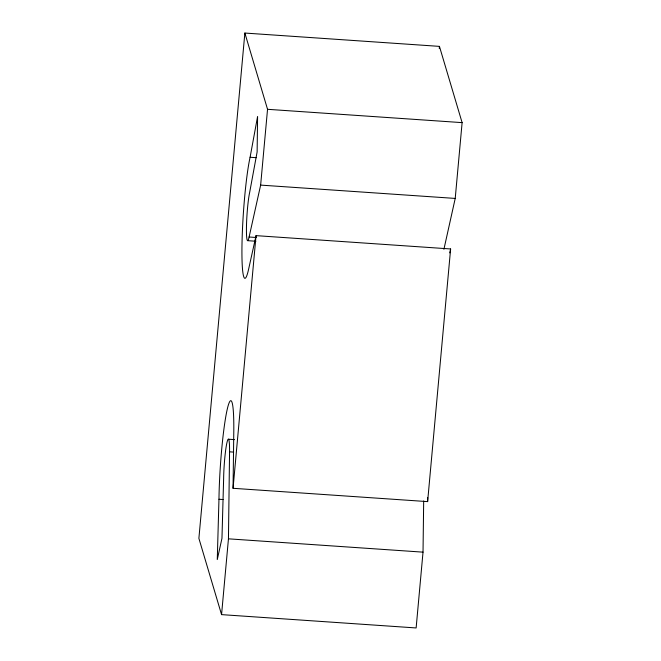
<?xml version="1.0" encoding="UTF-8"?>
<svg xmlns="http://www.w3.org/2000/svg" width="661" height="661" viewBox="0 0 661 661"><rect width="100%" height="100%" fill="white"/><g stroke="black" fill="none" stroke-linecap="round" stroke-linejoin="round"><path stroke-width="0.99" d="M423.676 500.972L423.023 552.15L416.133 627.95L221.559 614.623L228.45 538.831L229.557 451.827A26.11 2.388 -86.1 0 0 226.88 442.92A26.11 2.388 -86.1 0 0 223.633 478.671L221.964 538.351L217.271 559.561L218.965 499.262A65.282 5.966 -86.1 0 1 227.095 409.927A65.282 5.966 -86.1 0 1 233.779 432.401L233.052 488.297L427.626 501.616L450.62 248.957L256.047 235.638L248.643 269.068A65.282 5.966 -86.1 0 1 241.959 246.603A65.282 5.966 -86.1 0 1 250.089 157.268L257.592 116.476L257.129 151.931L249.701 192.235A26.11 2.388 -86.1 0 0 246.446 227.946A26.11 2.388 -86.1 0 0 249.106 237.01L256.311 237.506M427.626 501.616L427.675 497.551M443.903 249.337L455.222 198.424L462.113 122.632L439.441 46.377L244.867 33.05L198.887 538.368L221.559 614.623M233.052 488.297L256.047 235.638M249.106 237.01L260.641 185.105L267.54 109.305L244.867 33.05M439.259 48.427L439.441 46.377M449.753 252.89L450.62 248.957M267.54 109.305L462.113 122.632M250.089 157.268L256.27 157.69M260.641 185.105L455.222 198.424M247.668 240.678L255.898 241.24M228.318 439.193L234.498 439.623M229.557 451.827L233.672 452.107M218.965 499.262L223.088 499.542M228.45 538.831L423.023 552.15"/></g></svg>
